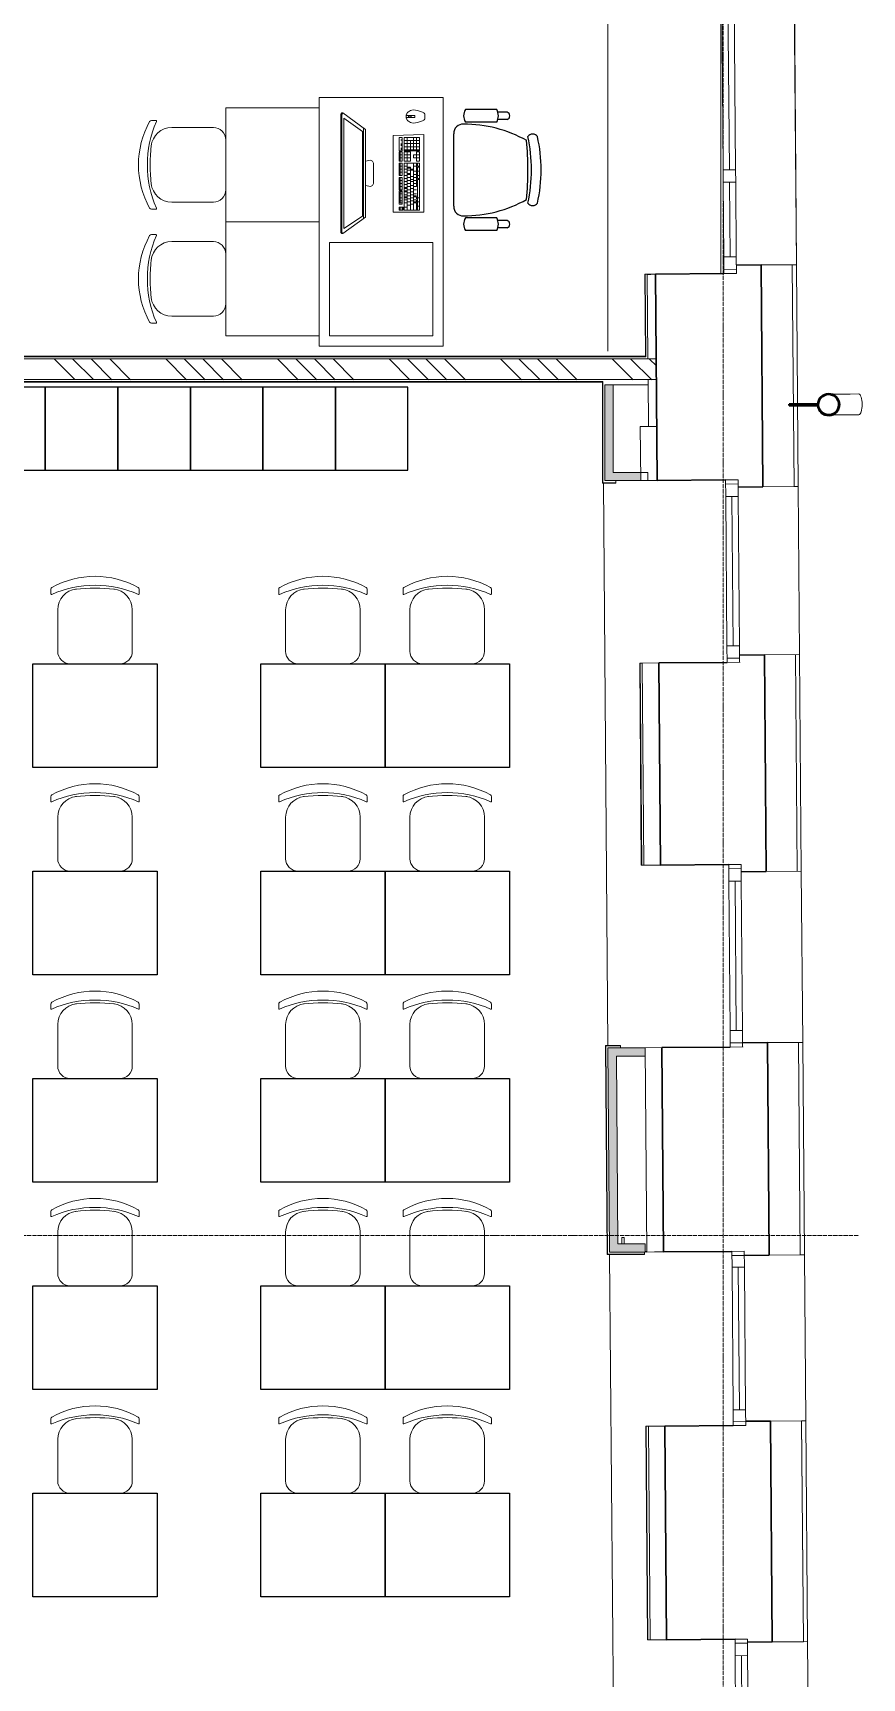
# Model space of a CAD drawing. Header units: millimetres. Extents: x -42533 to 645315, y 3457 to 82611.
# Drawn here: x 332564 to 336567, y 37286 to 45219 of the extents above; entities that cross this region are included whole.
import ezdxf

# ---------------------------------------------------------------- set-up
doc = ezdxf.new("R2010")
doc.units = ezdxf.units.MM
doc.linetypes.add('ADSK_Линия сетки', pattern=[25, 20, -2.5, 0, -2.5])
for name, color, linetype, lineweight in [('_ Окна', 7, 'Continuous', 9), ('Обобщенные модели', 7, 'Continuous', 18), ('Окна', 7, 'Continuous', 9), ('Оси', 253, 'Continuous', 9), ('Перекрытие', 7, 'Continuous', 18), ('Стены внутренние', 7, 'Continuous', 18), ('Стены наружные', 7, 'Continuous', 18), ('Стены несущие', 7, 'Continuous', 30), ('Стены отделка', 7, 'Continuous', 30), ('Стены штриховка', 7, 'Continuous', 9), ('ТХ', 5, 'Continuous', 0), ('ШТРИХОВКА', 252, 'Continuous', 15)]:
    doc.layers.add(name, color=color, linetype=linetype, lineweight=lineweight)
doc.layers.add('ЭОМ_Лотки рабочие', color=5, linetype='Continuous')

# ---------------------------------------------------------------- blocks, each defined once
blk = doc.blocks.new('Стул ученич штабелир №5-7')
at = {"color": 0, "linetype": 'ByBlock', "lineweight": -2}
for p, q in [((-120.1, 0), (120.1, 0)), ((-120.1, 0), (120.1, 0)), ((-179.9, -60), (-179.9, -260.3)), ((-179.9, -60), (-179.9, -260.3)), ((180.1, -60), (180.1, -260.3)), ((180.1, -60), (180.1, -260.3)), ((-213.4, -359), (-213.4, -337.3)), ((-213.4, -359), (-213.4, -337.3)), ((213.6, -359), (213.6, -337.3)), ((213.6, -359), (213.6, -337.3))]:
    blk.add_line(p, q, dxfattribs=at)
for centre, radius, start, end in [((-119.9, -60), 60, 90, 180), ((-119.9, -60), 60, 90, 180), ((120.1, -60), 60, 0, 90), ((120.1, -60), 60, 0, 90), ((-79.9, -260.3), 100, 180, 264.25844), ((-79.9, -260.3), 100, 180, 264.25844), ((80.1, -260.3), 100, 275.74156, 0), ((80.1, -260.3), 100, 275.74156, 0), ((-210.4, -337.3), 3, 63.89783, 180), ((-210.4, -337.3), 3, 63.89783, 180), ((-203.4, -359), 10, 180, 238.06825), ((-203.4, -359), 10, 180, 238.06825), ((0.1, 142.3), 520.8, 246.31951, 293.68049), ((0.1, 142.3), 520.8, 246.31951, 293.68049), ((0.1, 9), 430.5, 240.99166, 299.00834), ((0.1, 9), 430.5, 240.99166, 299.00834), ((0.1, 435.5), 800.4, 263.24698, 276.75302), ((0.1, 435.5), 800.4, 263.24698, 276.75302), ((203.6, -359), 10, 301.93175, 0), ((203.6, -359), 10, 301.93175, 0), ((210.6, -337.3), 3, 0, 116.10217), ((210.6, -337.3), 3, 0, 116.10217)]:
    blk.add_arc(centre, radius, start, end, dxfattribs=at)
blk = doc.blocks.new('ТХ 3 этаж')
at = {"color": 8, "linetype": 'Continuous'}
for p, q in [((61774.5, 18414.2), (61623.3, 18414.2)), ((61774.5, 18354), (61623.3, 18354)), ((61825.8, 18365.5), (61780.1, 18365.5)), ((61825.9, 18402.2), (61780.2, 18402.2)), ((61567, 17947.5), (61567, 18297.7)), ((61774.5, 17891.2), (61623.3, 17891.2)), ((61825.8, 17879.8), (61780.1, 17879.8)), ((61774.5, 17831), (61623.3, 17831)), ((61825.9, 17843), (61780.2, 17843))]:
    blk.add_line(p, q, dxfattribs=at)
at = {"color": 8}
for points in [[(59596, 17075.3), (59246, 17075.3), (59246, 16675.3), (59596, 16675.3), (59596, 17075.3)], [(59946, 17075.3), (59596, 17075.3), (59596, 16675.3), (59946, 16675.3), (59946, 17075.3)], [(60296, 17075.3), (59946, 17075.3), (59946, 16675.3), (60296, 16675.3), (60296, 17075.3)], [(60646, 17075.3), (60296, 17075.3), (60296, 16675.3), (60646, 16675.3), (60646, 17075.3)], [(60996, 17075.3), (60646, 17075.3), (60646, 16675.3), (60996, 16675.3), (60996, 17075.3)], [(61346, 17075.3), (60996, 17075.3), (60996, 16675.3), (61346, 16675.3), (61346, 17075.3)]]:
    blk.add_lwpolyline(points, dxfattribs=at)
for points in [[(59536, 15741.8), (60136, 15741.8), (60136, 15241.8), (59536, 15241.8)], [(60636, 15741.8), (61236, 15741.8), (61236, 15241.8), (60636, 15241.8)], [(61236, 15741.8), (61836, 15741.8), (61836, 15241.8), (61236, 15241.8)], [(59536, 14741.8), (60136, 14741.8), (60136, 14241.8), (59536, 14241.8)], [(60636, 14741.8), (61236, 14741.8), (61236, 14241.8), (60636, 14241.8)], [(61236, 14741.8), (61836, 14741.8), (61836, 14241.8), (61236, 14241.8)], [(59536, 13741.8), (60136, 13741.8), (60136, 13241.8), (59536, 13241.8)], [(60636, 13741.8), (61236, 13741.8), (61236, 13241.8), (60636, 13241.8)], [(61236, 13741.8), (61836, 13741.8), (61836, 13241.8), (61236, 13241.8)], [(59536, 12741.8), (60136, 12741.8), (60136, 12241.8), (59536, 12241.8)], [(60636, 12741.8), (61236, 12741.8), (61236, 12241.8), (60636, 12241.8)], [(61236, 12741.8), (61836, 12741.8), (61836, 12241.8), (61236, 12241.8)], [(59536, 11741.8), (60136, 11741.8), (60136, 11241.8), (59536, 11241.8)], [(60636, 11741.8), (61236, 11741.8), (61236, 11241.8), (60636, 11241.8)], [(61236, 11741.8), (61836, 11741.8), (61836, 11241.8), (61236, 11241.8)]]:
    blk.add_lwpolyline(points, close=True, dxfattribs=at)
at = {"color": 8, "linetype": 'Continuous'}
for centre, radius, start, end in [((61673.3, 18384.1), 58.4, 148.95123, 211.04903), ((61724.4, 18384.1), 58.4, 328.95123, 31.04899), ((61612.4, 18298.3), 45.4, 87.81336, 180.74813), ((61615.5, 17719.2), 624.5, 60.89411, 90.12203), ((61817.3, 18383.8), 20.2, 294.66463, 65.10455), ((60163, 18123.3), 1761.9, 355.34538, 4.60618), ((61948.2, 18268), 28.1, 34.29036, 145.70993), ((61194.8, 18123.3), 747.5, 347.60223, 12.39801), ((61241.3, 18123.3), 747.5, 347.60223, 12.39801), ((61612.4, 17946.9), 45.4, 179.25213, 272.18653), ((61615.5, 18526), 624.5, 269.87853, 299.09323), ((61948.2, 17978.7), 28.1, 214.29173, 325.70853), ((61673.3, 17861.1), 58.4, 148.95123, 211.04903), ((61724.4, 17861.1), 58.4, 328.95123, 31.04902), ((61817.3, 17861.4), 20.2, 294.66463, 65.10455)]:
    blk.add_arc(centre, radius, start, end, dxfattribs=at)
at = {"layer": 'ТХ', "color": 8, "linetype": 'Continuous', "ltscale": 100}
for p, q in [((61427, 18393.3), (61427, 18382.7)), ((61427, 18382.7), (61427, 18367.9)), ((61165.7, 18170.6), (61141, 18165.7)), ((61175.5, 18165.7), (61165.7, 18170.6)), ((61175.5, 18165.7), (61165.7, 18170.6)), ((61180.5, 18155.9), (61175.5, 18165.7)), ((61180.5, 18155.9), (61175.5, 18165.7)), ((61180.5, 18155.9), (61180.5, 18106.5)), ((61180.5, 18155.9), (61180.5, 18106.5)), ((61180.5, 18106.5), (61180.5, 18057.2)), ((61180.5, 18106.5), (61180.5, 18057.2)), ((61165.7, 18042.4), (61141, 18047.4)), ((61175.5, 18047.4), (61165.7, 18042.4)), ((61175.5, 18047.4), (61165.7, 18042.4)), ((61180.5, 18057.2), (61175.5, 18047.4)), ((61180.5, 18057.2), (61175.5, 18047.4))]:
    blk.add_line(p, q, dxfattribs=at)
at = {"layer": 'ТХ', "color": 8}
for points in [[(60917, 17872.6), (60917, 18422.6), (60467, 18422.6), (60467, 17872.6)], [(60917, 18472.6), (60917, 17272.6), (61517, 17272.6), (61517, 18472.6)], [(61348.1, 18383.3), (61361.1, 18383.3), (61361.1, 18377.9), (61348.1, 18377.9)], [(60917, 17322.6), (60917, 17872.6), (60467, 17872.6), (60467, 17322.6)], [(61467, 17772.6), (61467, 17322.6), (60967, 17322.6), (60967, 17772.6)]]:
    blk.add_lwpolyline(points, close=True, dxfattribs=at)
at = {"layer": 'ТХ', "color": 8, "linetype": 'Continuous', "ltscale": 100}
for points in [[(61141, 17904.3), (61141, 18106.5), (61141, 18303.8), (61141, 18313.7), (61141, 18318.6), (61032.5, 18397.5), (61027.6, 18397.5), (61022.7, 18392.6), (61022.7, 18106.5), (61022.7, 17820.5), (61027.6, 17815.6), (61032.5, 17815.6), (61141, 17894.5)], [(61037.4, 18106.5), (61037.4, 17840.2), (61126.2, 17899.4), (61126.2, 18106.5), (61126.2, 18308.7), (61037.4, 18372.8)], [(61343.2, 18111.5), (61328.4, 18111.5)], [(61343.2, 18067.1), (61328.4, 18067.1)], [(61372.8, 18017.8), (61358, 18017.8)]]:
    blk.add_lwpolyline(points, close=True, dxfattribs=at)
for points in [[(61027.6, 18397.5), (61027.6, 18387.6), (61027.6, 18106.5), (61027.6, 17825.4), (61027.6, 17815.6)], [(61032.5, 18397.5), (61027.6, 18387.6), (61027.6, 18106.5), (61027.6, 17820.5), (61032.5, 17815.6)], [(61131.1, 17889.6), (61131.1, 18106.5), (61131.1, 18323.5)], [(61274.2, 17919.1), (61274.2, 18289), (61422.1, 18293.9)], [(61303.8, 18279.1), (61303.8, 18215)], [(61318.5, 18279.1), (61303.8, 18279.1)], [(61313.6, 18269.3), (61313.6, 18264.3)], [(61313.6, 18264.3), (61313.6, 18269.3)], [(61313.6, 18249.6), (61313.6, 18239.7)], [(61313.6, 18239.7), (61313.6, 18249.6)], [(61318.5, 18215), (61318.5, 18279.1)], [(61402.4, 18279.1), (61328.4, 18279.1)], [(61328.4, 18279.1), (61343.2, 18279.1)], [(61328.4, 18264.3), (61328.4, 18279.1)], [(61328.4, 18279.1), (61328.4, 18215)], [(61343.2, 18264.3), (61328.4, 18264.3)], [(61328.4, 18220), (61328.4, 18259.4)], [(61343.2, 18249.6), (61328.4, 18249.6)], [(61402.4, 18279.1), (61343.2, 18279.1)], [(61343.2, 18279.1), (61343.2, 18234.8)], [(61343.2, 18279.1), (61343.2, 18264.3)], [(61343.2, 18264.3), (61387.6, 18264.3)], [(61343.2, 18264.3), (61402.4, 18264.3)], [(61343.2, 18249.6), (61343.2, 18259.4)], [(61343.2, 18249.6), (61387.6, 18249.6)], [(61358, 18264.3), (61358, 18249.6)], [(61358, 18249.6), (61358, 18220)], [(61372.8, 18279.1), (61372.8, 18264.3)], [(61372.8, 18234.8), (61372.8, 18264.3)], [(61387.6, 18279.1), (61387.6, 18249.6)], [(61387.6, 18264.3), (61402.4, 18264.3)], [(61402.4, 18249.6), (61387.6, 18249.6)], [(61387.6, 18249.6), (61387.6, 18220)], [(61402.4, 18249.6), (61387.6, 18249.6)], [(61402.4, 18215), (61402.4, 18279.1)], [(61402.4, 18264.3), (61402.4, 18279.1)], [(61402.4, 18264.3), (61402.4, 18249.6)], [(61422.1, 18293.9), (61422.1, 17919.1)], [(61303.8, 18215), (61318.5, 18215)], [(61303.8, 18210.1), (61303.8, 18165.7)], [(61318.5, 18210.1), (61303.8, 18210.1)], [(61308.7, 18210.1), (61318.5, 18210.1)], [(61308.7, 18165.7), (61308.7, 18210.1)], [(61318.5, 18195.3), (61308.7, 18195.3)], [(61318.5, 18180.5), (61308.7, 18180.5)], [(61313.6, 18220), (61313.6, 18229.8)], [(61313.6, 18220), (61313.6, 18229.8)], [(61318.5, 18210.1), (61318.5, 18165.7)], [(61318.5, 18165.7), (61318.5, 18210.1)], [(61402.4, 18234.8), (61328.4, 18234.8)], [(61343.2, 18220), (61328.4, 18220)], [(61328.4, 18215), (61402.4, 18215)], [(61358, 18210.1), (61328.4, 18210.1)], [(61328.4, 18210.1), (61343.2, 18210.1)], [(61328.4, 18195.3), (61328.4, 18210.1)], [(61328.4, 18210.1), (61328.4, 18165.7)], [(61343.2, 18195.3), (61328.4, 18195.3)], [(61328.4, 18180.5), (61328.4, 18195.3)], [(61358, 18180.5), (61328.4, 18180.5)], [(61328.4, 18165.7), (61328.4, 18175.6)], [(61343.2, 18220), (61343.2, 18244.6)], [(61343.2, 18229.8), (61343.2, 18220)], [(61387.6, 18220), (61343.2, 18220)], [(61343.2, 18210.1), (61358, 18210.1)], [(61343.2, 18165.7), (61343.2, 18210.1)], [(61358, 18195.3), (61343.2, 18195.3)], [(61358, 18210.1), (61358, 18165.7)], [(61358, 18165.7), (61358, 18210.1)], [(61372.8, 18220), (61372.8, 18234.8)], [(61372.8, 18195.3), (61387.6, 18195.3)], [(61372.8, 18180.5), (61372.8, 18195.3), (61387.6, 18195.3)], [(61372.8, 18180.5), (61372.8, 18195.3)], [(61372.8, 18180.5), (61402.4, 18180.5)], [(61387.6, 18180.5), (61372.8, 18180.5)], [(61387.6, 18244.6), (61387.6, 18220)], [(61387.6, 18220), (61402.4, 18220)], [(61387.6, 18210.1), (61387.6, 18195.3)], [(61402.4, 18210.1), (61387.6, 18210.1)], [(61387.6, 18210.1), (61387.6, 18165.7)], [(61387.6, 18195.3), (61402.4, 18195.3)], [(61392.5, 18210.1), (61402.4, 18210.1)], [(61402.4, 18180.5), (61392.5, 18180.5)], [(61402.4, 18220), (61402.4, 18244.6)], [(61402.4, 18210.1), (61402.4, 18180.5)], [(61402.4, 18165.7), (61402.4, 18210.1)], [(61402.4, 18175.6), (61402.4, 18165.7)], [(61303.8, 18165.7), (61318.5, 18165.7)], [(61308.7, 18155.9), (61318.5, 18155.9), (61303.8, 18155.9)], [(61303.8, 18155.9), (61303.8, 18096.7)], [(61303.8, 18096.7), (61318.5, 18096.7)], [(61318.5, 18165.7), (61308.7, 18165.7)], [(61318.5, 18126.3), (61308.7, 18126.3), (61308.7, 18155.9)], [(61308.7, 18141.1), (61318.5, 18141.1)], [(61308.7, 18096.7), (61308.7, 18126.3)], [(61318.5, 18111.5), (61308.7, 18111.5)], [(61318.5, 18096.7), (61308.7, 18096.7)], [(61318.5, 18155.9), (61318.5, 18126.3)], [(61318.5, 18096.7), (61318.5, 18155.9)], [(61318.5, 18126.3), (61318.5, 18111.5)], [(61318.5, 18111.5), (61318.5, 18096.7)], [(61343.2, 18165.7), (61328.4, 18165.7)], [(61328.4, 18165.7), (61358, 18165.7)], [(61328.4, 18155.9), (61343.2, 18155.9)], [(61402.4, 18155.9), (61328.4, 18155.9)], [(61328.4, 18155.9), (61328.4, 17929)], [(61328.4, 18126.3), (61328.4, 18155.9)], [(61328.4, 18141.1), (61343.2, 18141.1)], [(61328.4, 18111.5), (61328.4, 18126.3)], [(61328.4, 18126.3), (61343.2, 18126.3)], [(61328.4, 18096.7), (61328.4, 18111.5)], [(61343.2, 18096.7), (61328.4, 18096.7)], [(61328.4, 18081.9), (61328.4, 18096.7)], [(61358, 18165.7), (61343.2, 18165.7)], [(61343.2, 18155.9), (61343.2, 18141.1)], [(61343.2, 18136.1), (61343.2, 18155.9)], [(61343.2, 18155.9), (61372.8, 18155.9)], [(61343.2, 18141.1), (61343.2, 18126.3)], [(61372.8, 18126.3), (61358, 18126.3), (61358, 18136.1), (61343.2, 18136.1)], [(61343.2, 18106.5), (61343.2, 18131.2)], [(61343.2, 18131.2), (61358, 18131.2)], [(61343.2, 18126.3), (61343.2, 18081.9)], [(61358, 18121.3), (61343.2, 18121.3)], [(61343.2, 18106.5), (61358, 18106.5)], [(61343.2, 18101.6), (61358, 18101.6)], [(61343.2, 18072), (61343.2, 18101.6)], [(61358, 18096.7), (61358, 18131.2)], [(61358, 18121.3), (61372.8, 18121.3)], [(61358, 18101.6), (61358, 18072)], [(61358, 18076.9), (61358, 18096.7)], [(61358, 18091.7), (61372.8, 18091.7)], [(61372.8, 18155.9), (61372.8, 18126.3)], [(61372.8, 18155.9), (61387.6, 18155.9)], [(61372.8, 18141.1), (61372.8, 18155.9)], [(61372.8, 18141.1), (61372.8, 18116.4), (61387.6, 18116.4)], [(61387.6, 18141.1), (61372.8, 18141.1)], [(61387.6, 18141.1), (61372.8, 18141.1)], [(61372.8, 18121.3), (61372.8, 18111.5)], [(61402.4, 18116.4), (61372.8, 18116.4)], [(61372.8, 17998), (61372.8, 18116.4)], [(61372.8, 18111.5), (61372.8, 18003)], [(61372.8, 18101.6), (61387.6, 18101.6)], [(61387.6, 18165.7), (61402.4, 18165.7)], [(61387.6, 18116.4), (61387.6, 18155.9)], [(61387.6, 18116.4), (61387.6, 18086.8)], [(61402.4, 18165.7), (61392.5, 18165.7)], [(61392.5, 18155.9), (61402.4, 18155.9)], [(61392.5, 18141.1), (61392.5, 18155.9)], [(61402.4, 18141.1), (61392.5, 18141.1)], [(61392.5, 18136.1), (61402.4, 18136.1)], [(61392.5, 18116.4), (61392.5, 18136.1)], [(61392.5, 18116.4), (61402.4, 18116.4)], [(61392.5, 18081.9), (61392.5, 18116.4)], [(61392.5, 18096.7), (61402.4, 18096.7)], [(61402.4, 18096.7), (61392.5, 18096.7)], [(61402.4, 17929), (61402.4, 18155.9)], [(61402.4, 18155.9), (61402.4, 18141.1)], [(61402.4, 18136.1), (61402.4, 18116.4)], [(61402.4, 18116.4), (61402.4, 18081.9)], [(61318.5, 18086.8), (61303.8, 18086.8)], [(61303.8, 18086.8), (61303.8, 18027.6)], [(61303.8, 18027.6), (61318.5, 18027.6)], [(61303.8, 18022.7), (61303.8, 17958.6)], [(61318.5, 18022.7), (61303.8, 18022.7)], [(61308.7, 18057.2), (61308.7, 18086.8)], [(61308.7, 18086.8), (61318.5, 18086.8)], [(61308.7, 18072), (61318.5, 18072)], [(61308.7, 18057.2), (61318.5, 18057.2), (61318.5, 18027.6)], [(61308.7, 18027.6), (61308.7, 18057.2)], [(61308.7, 18042.4), (61318.5, 18042.4)], [(61318.5, 18027.6), (61308.7, 18027.6)], [(61308.7, 18017.8), (61318.5, 18017.8)], [(61308.7, 17963.5), (61308.7, 18017.8)], [(61318.5, 18086.8), (61318.5, 18062.2)], [(61318.5, 18027.6), (61318.5, 18086.8)], [(61318.5, 17958.6), (61318.5, 18022.7)], [(61318.5, 18017.8), (61318.5, 17963.5)], [(61343.2, 18081.9), (61328.4, 18081.9)], [(61343.2, 18052.3), (61328.4, 18052.3)], [(61343.2, 18037.5), (61328.4, 18037.5)], [(61328.4, 18032.6), (61343.2, 18032.6)], [(61328.4, 18007.9), (61328.4, 18032.6)], [(61343.2, 18022.7), (61328.4, 18022.7)], [(61328.4, 18017.8), (61343.2, 18017.8)], [(61358, 18086.8), (61343.2, 18086.8)], [(61343.2, 18012.8), (61343.2, 18081.9)], [(61343.2, 18072), (61358, 18072)], [(61358, 18072), (61343.2, 18072)], [(61343.2, 18057.2), (61343.2, 18072)], [(61343.2, 18057.2), (61358, 18057.2)], [(61343.2, 18042.4), (61358, 18042.4)], [(61343.2, 18032.6), (61343.2, 18022.7)], [(61358, 18027.6), (61343.2, 18027.6)], [(61343.2, 18027.6), (61358, 18027.6)], [(61343.2, 18017.8), (61343.2, 18007.9)], [(61343.2, 18012.8), (61358, 18012.8)], [(61343.2, 18012.8), (61343.2, 17929)], [(61358, 17973.4), (61358, 18076.9)], [(61358, 18076.9), (61372.8, 18076.9)], [(61372.8, 18067.1), (61358, 18067.1)], [(61358, 18047.4), (61372.8, 18047.4)], [(61358, 18032.6), (61372.8, 18032.6)], [(61372.8, 18086.8), (61387.6, 18086.8)], [(61372.8, 18072), (61372.8, 18086.8)], [(61372.8, 18072), (61387.6, 18072)], [(61372.8, 18057.2), (61387.6, 18057.2)], [(61372.8, 18042.4), (61387.6, 18042.4)], [(61387.6, 18027.6), (61372.8, 18027.6)], [(61387.6, 18086.8), (61387.6, 18042.4)], [(61402.4, 18081.9), (61392.5, 18081.9)], [(61402.4, 18076.9), (61392.5, 18076.9)], [(61392.5, 18076.9), (61392.5, 17988.2)], [(61402.4, 17988.2), (61402.4, 18076.9)], [(61303.8, 17958.6), (61318.5, 17958.6)], [(61303.8, 17943.8), (61323.5, 17943.8)], [(61303.8, 17929), (61303.8, 17943.8)], [(61323.5, 17929), (61303.8, 17929)], [(61318.5, 18007.9), (61308.7, 18007.9)], [(61308.7, 17988.2), (61318.5, 17988.2)], [(61308.7, 17973.4), (61318.5, 17973.4)], [(61318.5, 17963.5), (61308.7, 17963.5)], [(61308.7, 17943.8), (61318.5, 17943.8)], [(61308.7, 17929), (61308.7, 17943.8)], [(61318.5, 17929), (61308.7, 17929)], [(61318.5, 17943.8), (61318.5, 17929)], [(61323.5, 17943.8), (61323.5, 17929)], [(61328.4, 18003), (61343.2, 18003)], [(61328.4, 17978.3), (61328.4, 18003)], [(61343.2, 17993.1), (61328.4, 17993.1)], [(61328.4, 17988.2), (61343.2, 17988.2)], [(61343.2, 17978.3), (61328.4, 17978.3)], [(61328.4, 17963.5), (61328.4, 17973.4)], [(61343.2, 17963.5), (61328.4, 17963.5)], [(61328.4, 17929), (61328.4, 17958.6)], [(61343.2, 17943.8), (61328.4, 17943.8)], [(61328.4, 17943.8), (61343.2, 17943.8)], [(61328.4, 17929), (61402.4, 17929)], [(61343.2, 17929), (61328.4, 17929)], [(61343.2, 17998), (61358, 17998)], [(61343.2, 17983.3), (61358, 17983.3)], [(61358, 17983.3), (61343.2, 17983.3)], [(61343.2, 17968.5), (61358, 17968.5)], [(61358, 17953.7), (61343.2, 17953.7)], [(61358, 17953.7), (61343.2, 17953.7)], [(61343.2, 17953.7), (61343.2, 17929), (61358, 17929), (61372.8, 17929)], [(61358, 18003), (61372.8, 18003)], [(61372.8, 17988.2), (61358, 17988.2)], [(61358, 17958.6), (61358, 17983.3)], [(61372.8, 17973.4), (61358, 17973.4)], [(61358, 17973.4), (61372.8, 17973.4)], [(61358, 17968.5), (61358, 17953.7)], [(61358, 17958.6), (61358, 17929)], [(61372.8, 17958.6), (61358, 17958.6)], [(61372.8, 17958.6), (61358, 17958.6)], [(61358, 17929), (61358, 17953.7)], [(61372.8, 18007.9), (61387.6, 18007.9)], [(61372.8, 18003), (61372.8, 17988.2)], [(61387.6, 17998), (61372.8, 17998)], [(61372.8, 17993.1), (61387.6, 17993.1)], [(61372.8, 17993.1), (61372.8, 17958.6)], [(61372.8, 17978.3), (61387.6, 17978.3)], [(61372.8, 17968.5), (61402.4, 17968.5)], [(61372.8, 17963.5), (61372.8, 17929)], [(61387.6, 17963.5), (61372.8, 17963.5)], [(61372.8, 17929), (61372.8, 17958.6)], [(61372.8, 17929), (61387.6, 17929)], [(61387.6, 17993.1), (61387.6, 17983.3)], [(61387.6, 17978.3), (61387.6, 17968.5)], [(61387.6, 17929), (61387.6, 17963.5)], [(61392.5, 17929), (61392.5, 17988.2)], [(61392.5, 17988.2), (61402.4, 17988.2)], [(61392.5, 17988.2), (61402.4, 17988.2)], [(61402.4, 17968.5), (61392.5, 17968.5)], [(61402.4, 17948.7), (61392.5, 17948.7)], [(61402.4, 17929), (61392.5, 17929)], [(61402.4, 17988.2), (61402.4, 17968.5)], [(61402.4, 17968.5), (61402.4, 17929)], [(61422.1, 17919.1), (61274.2, 17919.1)]]:
    blk.add_lwpolyline(points, dxfattribs=at)
at = {"layer": 'ТХ', "color": 8}
blk.add_lwpolyline([(61337.5, 18375.7), (61378.7, 18375.7), (61378.7, 18385.6), (61337.5, 18385.6)], dxfattribs=at)
at = {"layer": 'ТХ', "color": 8, "linetype": 'Continuous', "ltscale": 100}
for centre, radius, start, end in [((61371.4, 18377.4), 34.8, 90, 132.04691), ((61371.4, 18314.5), 97.6, 65.27847, 90), ((61360.7, 18380.6), 23.8, 160.87577, 180), ((61360.7, 18380.6), 23.8, 180, 199.12423), ((61382.8, 18373), 47.1, 153.43495, 160.87577), ((61382.8, 18388.3), 47.1, 199.12423, 206.56505), ((61368.1, 18380.3), 30.7, 144.21747, 153.43495), ((61368.1, 18380.9), 30.7, 206.56505, 215.78253), ((61351.8, 18392.1), 10.5, 135, 144.21747), ((61351.8, 18369.1), 10.5, 215.78253, 225), ((61416.8, 18327), 102.6, 132.04691, 135), ((61416.8, 18434.2), 102.6, 225, 227.95309), ((61371.4, 18383.9), 34.8, 227.95309, 270), ((61371.4, 18446.7), 97.6, 270, 294.72153), ((61292.7, 18143.6), 285.7, 63.43495, 65.27847), ((61292.7, 18617.6), 285.7, 294.72153, 296.56505), ((61415.4, 18389), 11.5, 54.21747, 63.43495), ((61415.4, 18372.3), 11.5, 296.56505, 305.78253), ((61400.8, 18368.7), 36.4, 45, 54.21747), ((61400.8, 18392.5), 36.4, 305.78253, 315), ((61425.4, 18393.3), 1.61, 0, 45), ((61425.4, 18367.9), 1.61, 315, 0)]:
    blk.add_arc(centre, radius, start, end, dxfattribs=at)
at = {"layer": 'ТХ', "color": 8, "lineweight": 0}
for p, rotation in [((60467, 18147.6), 269.9999999999999), ((60467, 17597.6), 269.9999999999999), ((59836, 15741.8), 180), ((60936, 15741.8), 180), ((61536, 15741.8), 180), ((59836, 14741.8), 180), ((60936, 14741.8), 180), ((61536, 14741.8), 180), ((59836, 13741.8), 180), ((60936, 13741.8), 180), ((61536, 13741.8), 180), ((59836, 12741.8), 180), ((60936, 12741.8), 180), ((61536, 12741.8), 180), ((59836, 11741.8), 180), ((60936, 11741.8), 180), ((61536, 11741.8), 180)]:
    blk.add_blockref('Стул ученич штабелир №5-7', p, dxfattribs=dict(at, rotation=rotation))
blk = doc.blocks.new('План 3 этажа')
at = {"layer": 'Обобщенные модели', "lineweight": 9}
h = blk.add_hatch(dxfattribs=at)
h.set_pattern_fill('FP_14', color=8, angle=-89.5366181, style=0, pattern_type=2)
h.set_pattern_definition([(45.00038, (507.34, 158.9), (-106.06672, 106.0653), [])])
h.paths.add_polyline_path([(56215.768, 17105.448), (56315.765, 17106.257), (56315.713, 17112.604), (56215.717, 17111.795), (56215.765, 17105.82)])
at = {"layer": 'Стены внутренние'}
for points in [[(55308.724, 16783.194), (55325.75, 16783.194), (55325.75, 17205.838), (55285.75, 17205.838), (55285.75, 16783.194)], [(55308.724, 16743.194), (55458.671, 16743.487), (55458.349, 16783.194), (55285.75, 16783.194), (55285.75, 16743.194)], [(55308.815, 13023.257), (55348.749, 13023.902), (55340.789, 14008.087), (55300.788, 14008.087), (55308.771, 13023.257)], [(55348.431, 13968.087), (55480.556, 13968.087), (55480.556, 14008.087), (55340.789, 14008.087), (55341.113, 13968.087)], [(55357.384, 13023.257), (55480.556, 13023.902), (55480.556, 13063.257), (55348.431, 13063.257), (55348.754, 13023.257)]]:
    blk.add_hatch(color=8, dxfattribs=at).paths.add_polyline_path(points)
at = {"layer": 'Стены штриховка'}
h = blk.add_hatch(dxfattribs=at)
h.set_pattern_fill('ANSI34', color=8, scale=20, angle=90)
h.set_pattern_definition([(135, (58098.43, -6691.66), (-269.4077, -269.4077), []), (135, (58098.43, -6601.86), (-269.4077, -269.4077), []), (135, (58098.43, -6512.06), (-269.4077, -269.4077), []), (135, (58098.43, -6422.25), (-269.4077, -269.4077), [])])
h.paths.add_polyline_path([(55534.338, 17329.497), (49666.439, 17330.838), (49666.439, 17230.838), (55534.338, 17229.497)])
at = {"layer": '_ Окна', "color": 8}
for p, q in [((55879.934, 19061.97), (55886.565, 18241.997)), ((55887.051, 18181.999), (55889.962, 17822.01)), ((55860.448, 17761.77), (55920.446, 17762.255)), ((55868.819, 16726.804), (55928.817, 16727.289)), ((55899.303, 16667.048), (55905.126, 15947.072)), ((55875.612, 15886.831), (55935.61, 15887.316)), ((55883.821, 14871.861), (55943.819, 14872.347)), ((55914.305, 14812.106), (55920.128, 14092.13)), ((55890.615, 14031.889), (55950.613, 14032.374)), ((55898.904, 13006.922), (55958.902, 13007.408)), ((55929.356, 12951.167), (55934.92, 12263.189)), ((55905.374, 12206.949), (55965.372, 12207.434)), ((55914.028, 11136.984), (55974.026, 11137.469)), ((55944.512, 11077.228), (55947.424, 10717.24))]:
    blk.add_line(p, q, dxfattribs=at)
at = {"layer": '_ Окна', "color": 8, "lineweight": 18}
for p, q in [((55856.566, 18241.754), (55916.564, 18242.239)), ((55857.052, 18181.756), (55856.566, 18241.754)), ((55917.05, 18182.241), (55857.052, 18181.756)), ((55916.564, 18242.239), (55917.05, 18182.241)), ((55919.961, 17822.253), (55859.963, 17821.768)), ((55859.963, 17821.768), (55860.61, 17741.77)), ((55920.608, 17742.256), (55919.961, 17822.253)), ((55860.61, 17741.77), (55920.608, 17742.256)), ((55868.657, 16746.803), (55928.655, 16747.288)), ((55869.304, 16666.806), (55868.657, 16746.803)), ((55928.655, 16747.288), (55929.302, 16667.291)), ((55929.302, 16667.291), (55869.304, 16666.806)), ((55935.125, 15947.314), (55875.127, 15946.829)), ((55875.127, 15946.829), (55875.774, 15866.832)), ((55935.772, 15867.317), (55935.125, 15947.314)), ((55875.774, 15866.832), (55935.772, 15867.317)), ((55883.659, 14891.861), (55943.657, 14892.346)), ((55884.306, 14811.863), (55883.659, 14891.861)), ((55943.657, 14892.346), (55944.304, 14812.349)), ((55944.304, 14812.349), (55884.306, 14811.863)), ((55950.127, 14092.372), (55890.129, 14091.887)), ((55890.129, 14091.887), (55890.776, 14011.89)), ((55950.774, 14012.375), (55950.127, 14092.372)), ((55890.776, 14011.89), (55950.774, 14012.375)), ((55898.743, 13026.922), (55958.741, 13027.407)), ((55899.357, 12950.924), (55898.743, 13026.922)), ((55958.741, 13027.407), (55959.355, 12951.41)), ((55959.355, 12951.41), (55899.357, 12950.924)), ((55964.919, 12263.432), (55904.921, 12262.947)), ((55904.921, 12262.947), (55905.536, 12186.949)), ((55965.534, 12187.435), (55964.919, 12263.432)), ((55905.536, 12186.949), (55965.534, 12187.435)), ((55913.866, 11156.983), (55973.864, 11157.468)), ((55914.513, 11076.986), (55913.866, 11156.983)), ((55973.864, 11157.468), (55974.511, 11077.471)), ((55974.511, 11077.471), (55914.513, 11076.986))]:
    blk.add_line(p, q, dxfattribs=at)
at = {"layer": 'Обобщенные модели', "color": 8}
for p, q in [((56511.48, 17161.015), (56468.977, 17160.672)), ((56315.699, 17114.43), (56175.703, 17113.298)), ((56175.784, 17103.298), (56315.78, 17104.431)), ((56469.786, 17060.675), (56512.289, 17061.019))]:
    blk.add_line(p, q, dxfattribs=at)
at = {"layer": 'Обобщенные модели', "color": 8, "lineweight": 40}
for p, q in [((56315.713, 17112.604), (56175.718, 17111.472)), ((56175.718, 17111.472), (56175.769, 17105.125)), ((56175.769, 17105.125), (56315.765, 17106.257)), ((56315.765, 17106.257), (56315.713, 17112.604))]:
    blk.add_line(p, q, dxfattribs=at)
at = {"layer": 'Обобщенные модели', "color": 8, "flags": 128}
for points in [[(56378.35, 17159.939), (56379.62, 17159.949), (56382.283, 17159.97), (56385.16, 17159.994), (56388.244, 17160.019), (56391.532, 17160.045), (56395.018, 17160.073), (56398.696, 17160.103), (56402.561, 17160.134), (56406.606, 17160.167), (56410.826, 17160.201), (56415.212, 17160.237), (56419.759, 17160.273), (56424.458, 17160.311), (56429.303, 17160.351), (56434.285, 17160.391), (56439.398, 17160.432), (56444.631, 17160.475), (56449.978, 17160.518), (56455.429, 17160.562), (56460.976, 17160.607), (56466.61, 17160.652), (56468.977, 17160.672)], [(56469.786, 17060.675), (56464.118, 17060.629), (56458.534, 17060.584), (56453.042, 17060.539), (56447.651, 17060.496), (56442.369, 17060.453), (56437.205, 17060.411), (56432.168, 17060.371), (56427.265, 17060.331), (56422.504, 17060.292), (56417.893, 17060.255), (56413.439, 17060.219), (56409.149, 17060.184), (56405.031, 17060.151), (56401.09, 17060.119), (56397.333, 17060.089), (56393.767, 17060.06), (56390.396, 17060.033), (56387.226, 17060.007), (56384.263, 17059.983), (56381.51, 17059.961), (56379.158, 17059.942)]]:
    blk.add_lwpolyline(points, dxfattribs=at)
at = {"layer": 'Обобщенные модели', "color": 8, "lineweight": 40}
for radius, start, end in [(52, 0.4633819, 180.4633819), (50, 0.4633819, 180.4633819), (50, 0.4633819, 180.4633819), (52, 180.4633819, 184.0883842), (52, 184.5679364, 0.4633819), (50, 180.4633819, 0.4633819), (50, 180.4633819, 0.4633819)]:
    blk.add_arc((56365.737, 17109.835), radius, start, end, dxfattribs=at)
at = {"layer": 'Обобщенные модели', "color": 8}
for start_param, end_param in [(4.71238898, 6.28318531), (3.14159265, 4.71238898)]:
    blk.add_ellipse((56511.884, 17111.017), major_axis=(-0.404, 49.998), ratio=0.30901699, start_param=start_param, end_param=end_param, dxfattribs=at)
at = {"layer": 'Окна', "color": 8}
for p, q in [((55856.566, 18241.754), (55849.935, 19061.727)), ((55909.933, 19062.212), (55916.564, 18242.239)), ((55856.566, 18241.754), (55857.052, 18181.756)), ((55859.963, 17821.768), (55857.052, 18181.756)), ((55917.05, 18182.241), (55916.564, 18242.239)), ((55917.05, 18182.241), (55919.961, 17822.253)), ((55859.963, 17821.768), (55860.61, 17741.77)), ((55920.608, 17742.256), (55919.961, 17822.253)), ((55860.61, 17741.77), (55920.608, 17742.256)), ((55928.655, 16747.288), (55868.657, 16746.803)), ((55868.657, 16746.803), (55869.304, 16666.806)), ((55929.302, 16667.291), (55928.655, 16747.288)), ((55875.127, 15946.829), (55869.304, 16666.806)), ((55929.302, 16667.291), (55935.125, 15947.314)), ((55875.127, 15946.829), (55875.774, 15866.832)), ((55935.772, 15867.317), (55935.125, 15947.314)), ((55875.774, 15866.832), (55935.772, 15867.317)), ((55943.657, 14892.346), (55883.659, 14891.861)), ((55883.659, 14891.861), (55884.306, 14811.863)), ((55944.304, 14812.349), (55943.657, 14892.346)), ((55890.129, 14091.887), (55884.306, 14811.863)), ((55944.304, 14812.349), (55950.127, 14092.372)), ((55890.129, 14091.887), (55890.776, 14011.89)), ((55950.774, 14012.375), (55950.127, 14092.372)), ((55890.776, 14011.89), (55950.774, 14012.375)), ((55958.741, 13027.407), (55898.743, 13026.922)), ((55898.743, 13026.922), (55899.357, 12950.924)), ((55959.355, 12951.41), (55958.741, 13027.407)), ((55904.921, 12262.947), (55899.357, 12950.924)), ((55959.355, 12951.41), (55964.919, 12263.432)), ((55904.921, 12262.947), (55905.536, 12186.949)), ((55965.534, 12187.435), (55964.919, 12263.432)), ((55905.536, 12186.949), (55965.534, 12187.435)), ((55973.864, 11157.468), (55913.866, 11156.983)), ((55913.866, 11156.983), (55914.513, 11076.986)), ((55974.511, 11077.471), (55973.864, 11157.468)), ((55917.425, 10716.997), (55914.513, 11076.986)), ((55974.511, 11077.471), (55977.423, 10717.483))]:
    blk.add_line(p, q, dxfattribs=at)
at = {"layer": 'Оси', "color": 8, "linetype": 'ADSK_Линия сетки'}
for p, q in [((55856.908, -3523.688), (55856.908, 43515.246)), ((-10051.774, 13103.902), (56512.196, 13103.902))]:
    blk.add_line(p, q, dxfattribs=at)
at = {"layer": 'Перекрытие', "color": 8}
for p, q in [((55299.537, 19560.644), (55299.537, 17367.775)), ((55844.672, 17741.447), (55844.672, 19561.701)), ((55493.719, 17737.92), (55508.225, 17737.92)), ((55278.764, 16731.194), (55300.691, 14020.087)), ((55465.788, 15863.516), (55545.785, 15864.163)), ((55308.849, 13011.369), (55338.498, 9345.407)), ((55488.73, 13026.808), (55480.556, 13026.808)), ((55488.754, 13023.902), (55480.556, 13023.902)), ((55898.767, 13023.901), (55525.324, 13023.902)), ((55495.549, 12183.633), (55575.547, 12184.28))]:
    blk.add_line(p, q, dxfattribs=at)
at = {"layer": 'Стены внутренние', "color": 8}
for p, q in [((55367.502, 13063.257), (55367.502, 13093.331)), ((55379.502, 13093.331), (55367.502, 13093.331)), ((55379.502, 13093.331), (55379.502, 13063.257))]:
    blk.add_line(p, q, dxfattribs=at)
at = {"layer": 'Стены наружные', "color": 8}
for p, q in [((56209.93, 17784.597), (56195.933, 19519.54)), ((56196.243, 19519.543), (56210.275, 17784.6)), ((56196.933, 19519.549), (56210.93, 17784.605)), ((56210.93, 17784.605), (56209.93, 17784.597)), ((56218.929, 16714.635), (56225.48, 15904.661)), ((56233.931, 14859.693), (56240.603, 14034.72)), ((56248.893, 13009.753), (56255.363, 12209.779)), ((56263.976, 11144.814), (56278.452, 9354.873))]:
    blk.add_line(p, q, dxfattribs=at)
at = {"layer": 'Стены несущие', "color": 8}
for p, q in [((56040.281, 17783.225), (55920.285, 17782.254)), ((56040.281, 17783.225), (56048.934, 16713.26)), ((55860.61, 17741.77), (55530.621, 17739.102)), ((55538.668, 16744.134), (55530.621, 17739.102)), ((55920.616, 17741.256), (55920.608, 17742.256)), ((55538.668, 16744.134), (55868.657, 16746.803)), ((55928.938, 16712.289), (56048.934, 16713.26)), ((55875.774, 15866.832), (55545.785, 15864.163)), ((56055.485, 15903.286), (55935.489, 15902.316)), ((55935.78, 15866.317), (55935.772, 15867.317)), ((56055.485, 15903.286), (56063.937, 14858.318)), ((55553.67, 14889.192), (55545.785, 15864.163)), ((55553.67, 14889.192), (55883.659, 14891.861)), ((55943.941, 14857.347), (56063.937, 14858.318)), ((55890.776, 14011.89), (55560.787, 14009.221)), ((55568.753, 13024.253), (55560.787, 14009.221)), ((56070.609, 14033.345), (55950.613, 14032.374)), ((55950.783, 14011.375), (55950.774, 14012.375)), ((56070.609, 14033.345), (56078.898, 13008.378)), ((55568.753, 13024.253), (55898.743, 13026.922)), ((55958.902, 13007.408), (56078.898, 13008.378)), ((55905.536, 12186.949), (55575.547, 12184.28)), ((55583.877, 11154.314), (55575.547, 12184.28)), ((56085.368, 12208.404), (55965.372, 12207.434)), ((55965.542, 12186.435), (55965.534, 12187.435)), ((56085.368, 12208.404), (56093.981, 11143.439)), ((55583.877, 11154.314), (55913.866, 11156.983)), ((55973.985, 11142.469), (56093.981, 11143.439))]:
    blk.add_line(p, q, dxfattribs=at)
at = {"layer": 'Стены отделка', "color": 8, "lineweight": 9}
for p, q in [((56210.275, 17784.6), (56040.281, 17783.225)), ((56218.929, 16714.635), (56210.275, 17784.6)), ((55530.621, 17739.102), (55478.623, 17738.681)), ((55478.623, 17738.681), (55481.648, 17342.838)), ((55493.922, 17330.838), (55490.622, 17738.778)), ((55481.648, 17342.838), (49698.439, 17342.838)), ((55533.923, 17330.838), (49790.19, 17330.838)), ((49790.19, 17230.838), (55534.732, 17230.838)), ((50311.439, 17218.838), (55273.75, 17218.838)), ((55273.75, 17218.838), (55273.75, 16733.194)), ((55496.563, 17004.197), (55494.73, 17230.838)), ((55494.827, 17218.838), (55494.933, 17218.838)), ((55494.933, 17205.838), (55494.933, 17230.838)), ((55285.75, 17205.838), (55285.75, 16743.194)), ((55325.75, 17205.838), (55494.933, 17205.838)), ((55325.75, 16783.194), (55325.75, 17205.838)), ((55536.561, 17004.617), (55456.564, 17003.97)), ((55456.564, 17003.97), (55458.671, 16743.487)), ((55496.563, 17004.197), (55536.562, 17004.521)), ((55492.466, 16743.194), (55285.75, 16743.194)), ((55492.466, 16783.194), (55325.75, 16783.194)), ((55338.675, 16742.517), (55422.466, 16743.194)), ((55338.766, 16731.194), (55338.675, 16742.517)), ((55458.671, 16743.487), (55538.668, 16744.134)), ((55492.466, 16743.194), (55492.466, 16783.194)), ((55275.75, 16731.194), (55338.766, 16731.194)), ((56048.934, 16713.26), (56198.929, 16714.473)), ((56198.929, 16714.473), (56218.929, 16714.635)), ((56225.48, 15904.661), (56055.485, 15903.286)), ((56233.931, 14859.693), (56225.48, 15904.661)), ((55465.788, 15863.516), (55453.788, 15863.419)), ((55453.788, 15863.419), (55461.673, 14888.448)), ((55465.788, 15863.516), (55465.796, 15862.516)), ((55461.673, 14888.448), (55553.67, 14889.192)), ((56063.937, 14858.318), (56233.931, 14859.693)), ((55288.707, 14018.087), (55296.833, 13013.257)), ((55360.693, 14020.087), (55290.69, 14020.087)), ((55300.788, 14008.087), (55308.753, 13023.257)), ((55300.788, 14008.087), (55480.794, 14008.087)), ((55348.431, 13063.257), (55341.113, 13968.087)), ((55341.113, 13968.087), (55480.556, 13968.087)), ((55360.79, 14008.087), (55360.693, 14020.087)), ((55560.787, 14009.221), (55420.556, 14008.087)), ((55480.556, 13968.087), (55480.556, 14008.087)), ((55488.756, 13023.606), (55480.79, 14008.574)), ((56220.604, 14034.558), (56070.609, 14033.345)), ((56240.603, 14034.72), (56220.604, 14034.558)), ((56220.604, 14034.558), (56220.612, 14033.558)), ((56248.893, 13009.753), (56240.603, 14034.72)), ((55298.85, 13011.257), (55476.855, 13011.257)), ((55480.556, 13023.257), (55308.753, 13023.257)), ((55480.556, 13063.257), (55348.431, 13063.257)), ((55476.855, 13011.257), (55476.758, 13023.257)), ((55480.556, 13023.257), (55480.556, 13063.257)), ((55488.756, 13023.606), (55568.753, 13024.253)), ((56078.898, 13008.378), (56228.893, 13009.591)), ((56228.893, 13009.591), (56248.893, 13009.753)), ((55495.549, 12183.633), (55483.55, 12183.536)), ((55483.55, 12183.536), (55491.88, 11153.57)), ((55495.549, 12183.633), (55495.557, 12182.633)), ((56235.363, 12209.618), (56085.368, 12208.404)), ((56255.363, 12209.779), (56235.363, 12209.618)), ((56235.363, 12209.618), (56235.372, 12208.618)), ((56263.976, 11144.814), (56255.363, 12209.779)), ((55491.88, 11153.57), (55583.877, 11154.314)), ((56093.981, 11143.439), (56243.977, 11144.652)), ((56243.977, 11144.652), (56263.976, 11144.814))]:
    blk.add_line(p, q, dxfattribs=at)
at = {"layer": 'Стены штриховка', "color": 8}
for p, q in [((56190.276, 17784.438), (56198.929, 16714.473)), ((56198.929, 16714.473), (56190.284, 17783.438)), ((55480.623, 17738.697), (55483.654, 17340.838)), ((55494.933, 17330.838), (49666.439, 17330.838)), ((55483.655, 17340.789), (49696.426, 17340.838)), ((55494.933, 17230.838), (49666.439, 17230.838)), ((50311.439, 17220.838), (55275.75, 17220.838)), ((55275.75, 17220.838), (55275.75, 16731.194)), ((55494.811, 17220.838), (55494.933, 17220.838)), ((55325.75, 17205.838), (55285.75, 17205.838)), ((55273.75, 16733.194), (55338.75, 16733.194)), ((55273.75, 16733.194), (55273.75, 16731.194)), ((55273.75, 16731.194), (55275.75, 16731.194)), ((56205.48, 15904.499), (56213.932, 14859.531)), ((55455.788, 15863.435), (55463.673, 14888.464)), ((55473.673, 14888.545), (55465.796, 15862.516)), ((55290.69, 14020.087), (55288.69, 14020.087)), ((55288.69, 14020.087), (55288.707, 14018.087)), ((55360.709, 14018.087), (55288.707, 14018.087)), ((55290.69, 14020.087), (55298.85, 13011.257)), ((56220.604, 14034.558), (56228.893, 13009.591)), ((56228.893, 13009.591), (56220.612, 14033.558)), ((55296.833, 13013.257), (55476.839, 13013.257)), ((55296.833, 13013.257), (55296.85, 13011.257)), ((55296.85, 13011.257), (55298.85, 13011.257)), ((55485.55, 12183.553), (55493.88, 11153.586)), ((55495.557, 12182.633), (55503.879, 11153.667)), ((56243.977, 11144.652), (56235.363, 12209.618)), ((56235.372, 12208.618), (56243.977, 11144.652))]:
    blk.add_line(p, q, dxfattribs=at)
at = {"layer": 'ЭОМ_Лотки рабочие'}
blk.add_blockref('ТХ 3 этаж', (-7010.895, 118.542), dxfattribs=at)

msp = doc.modelspace()

# ---------------------------------------------------------------- block references
at = {"layer": 'ШТРИХОВКА'}
msp.add_blockref('План 3 этажа', (280039.2, 26316.4), dxfattribs=at)

doc.saveas('drawing.dxf')
